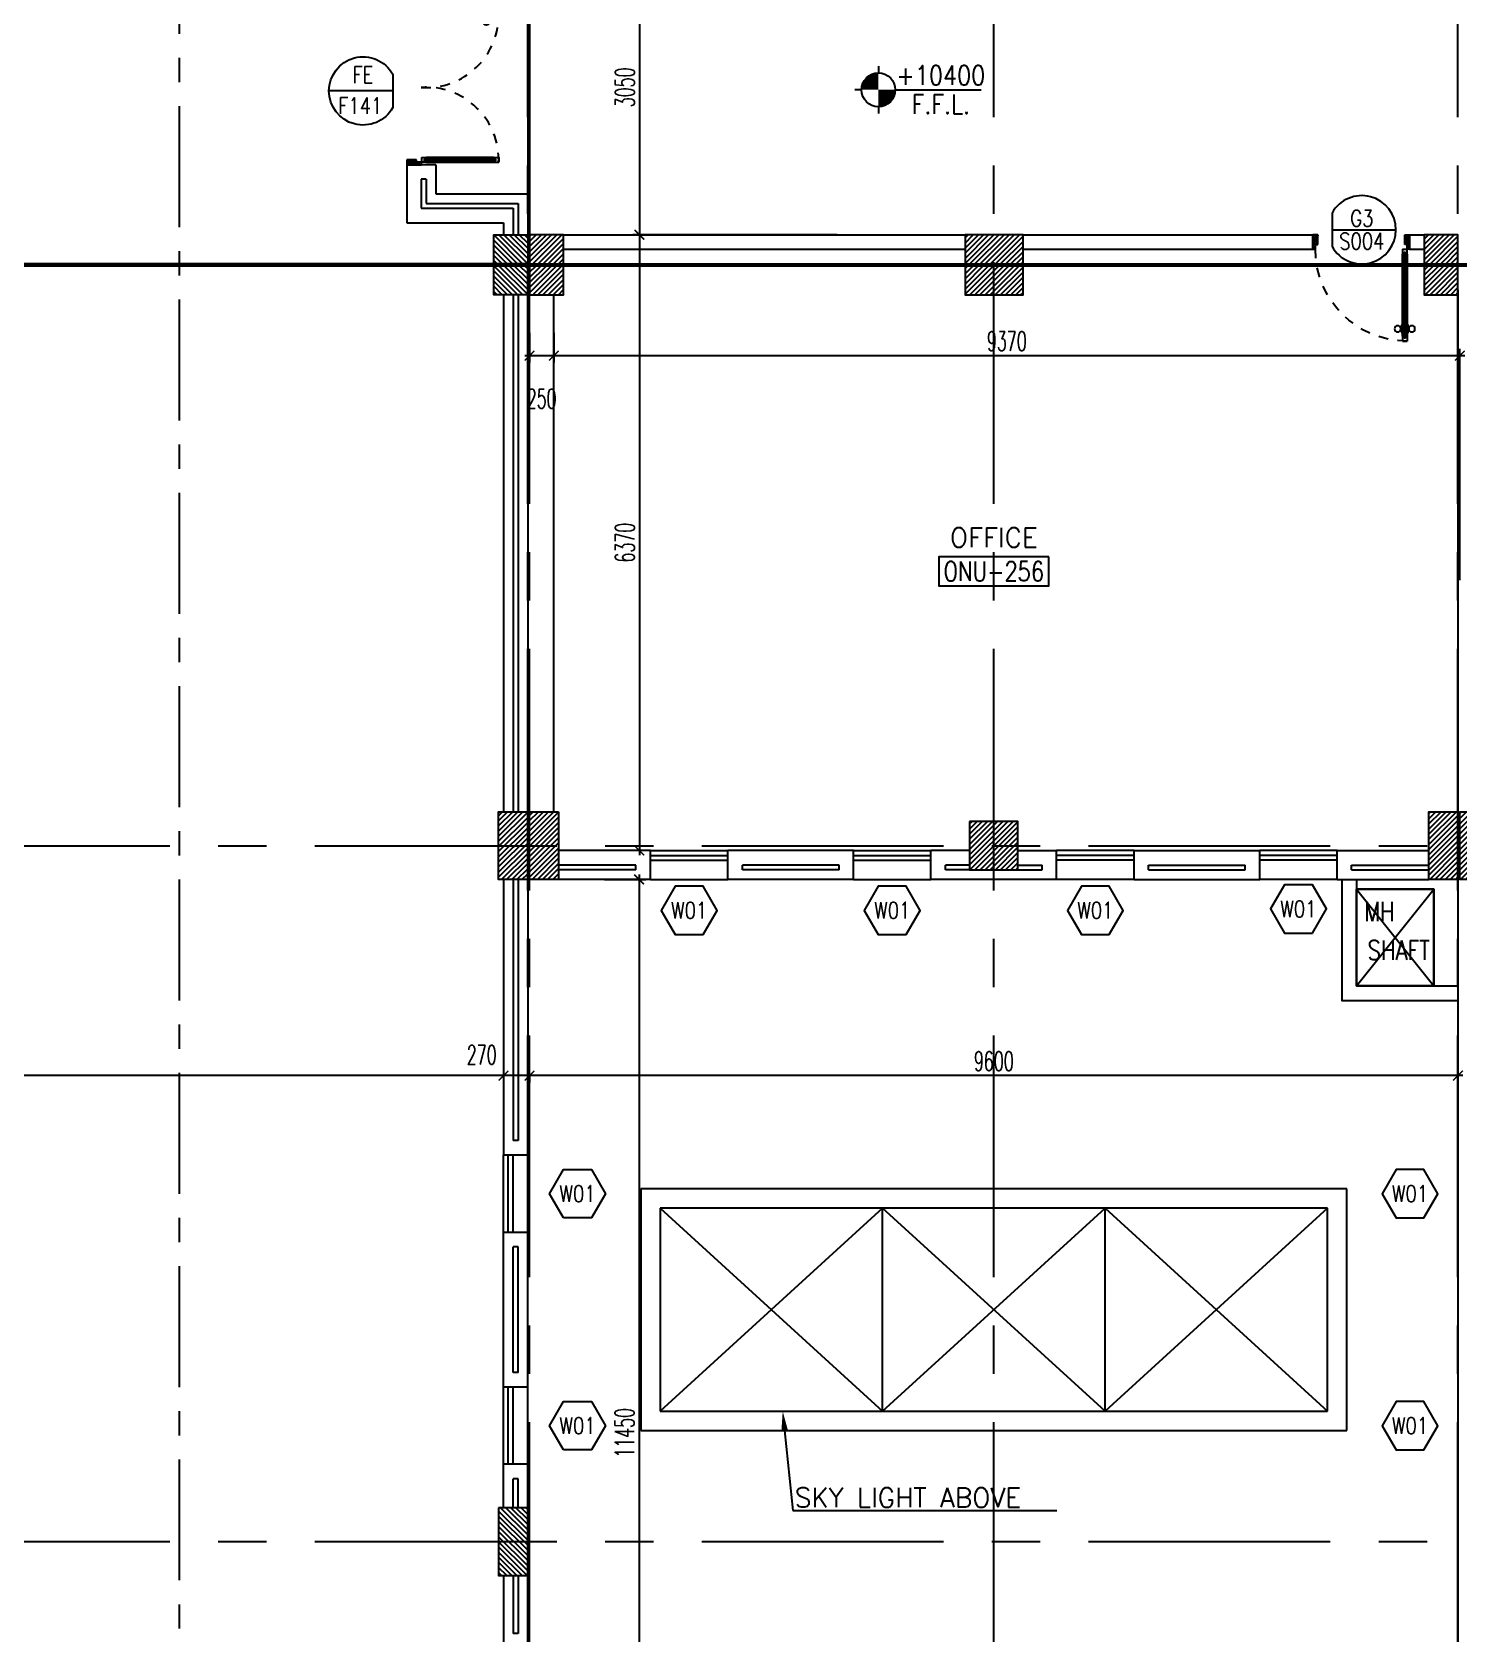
# Model space of a CAD drawing. Extents: x 88808.2 to 88899.2, y 39921.6 to 40001.1.
# Drawn here: x 88846.01 to 88860.76, y 39941.92 to 39958.5 of the extents above; entities that cross this region are included whole.
import ezdxf
from ezdxf.enums import TextEntityAlignment as Align

# ---------------------------------------------------------------- set-up
doc = ezdxf.new("R2010")
doc.units = 0
doc.header["$MEASUREMENT"] = 0
doc.header["$PDMODE"] = 34
for name, pattern in [('CENTER', [2, 1.25, -0.25, 0.25, -0.25]), ('CENTERX2', [4, 2.5, -0.5, 0.5, -0.5]), ('HIDDEN', [0.375, 0.25, -0.125])]:
    doc.linetypes.add(name, pattern=pattern)
doc.layers.get('0').update_dxf_attribs({"linetype": 'CONTINUOUS'})
doc.layers.get('DEFPOINTS').update_dxf_attribs({"linetype": 'CONTINUOUS'})
for name, color, linetype in [('AXES', 11, 'CENTERX2'), ('AXES1', 11, 'CENTER'), ('COL', 2, 'CONTINUOUS'), ('DIM', 4, 'CONTINUOUS'), ('DOOR', 7, 'CONTINUOUS'), ('DOOR-CR', 4, 'CONTINUOUS'), ('DOOR-NO', 3, 'CONTINUOUS'), ('EJ', 9, 'CONTINUOUS'), ('ele', 7, 'CONTINUOUS'), ('HAT', 8, 'CONTINUOUS'), ('INSUL', 4, 'CONTINUOUS'), ('LEV-PL', 7, 'CONTINUOUS'), ('RM-BOX', 4, 'CONTINUOUS'), ('RM-IND', 7, 'CONTINUOUS'), ('RM-NAME', 2, 'CONTINUOUS'), ('RM-NO', 2, 'CONTINUOUS'), ('ROOF', 7, 'CONTINUOUS'), ('SHAFT', 4, 'CONTINUOUS'), ('SkyLight', 7, 'CONTINUOUS'), ('WALL', 2, 'CONTINUOUS'), ('WIN', 3, 'CONTINUOUS'), ('WIN-BOX', 3, 'CONTINUOUS'), ('WIN-NO', 5, 'CONTINUOUS')]:
    doc.layers.add(name, color=color, linetype=linetype)
doc.styles.add('ROMANS', font='ROMANS.shx', dxfattribs={"width": 0.6})
doc.styles.add('S', font='ROMANS.SHX')
doc.dimstyles.new('STANDARD in', dxfattribs={"dimtxt": 0.2, "dimasz": 0.1, "dimexe": 0.07, "dimexo": 0.07, "dimgap": 0.05, "dimtad": 1, "dimdec": 0, "dimlfac": 1000, "dimzin": 0, "dimdsep": 46, "dimtxsty": 'ROMANS', "dimblk": 'ARCHTICK', "dimcen": 0.05, "dimdle": 0.05, "dimclrd": 4, "dimclre": 4, "dimclrt": 2, "dimadec": 0, "dimazin": 0, "dimtfac": 1, "dimtdec": 0, "dimtmove": 2, "dimatfit": 3, "dimfxl": 0, "dimtolj": 1, "dimtzin": 0, "dimarcsym": 0})

# ---------------------------------------------------------------- blocks, each defined once
blk = doc.blocks.new('_ARCHTICK')
at = {"color": 0, "linetype": 'ByBlock', "const_width": 0.15}
blk.add_lwpolyline([(-0.5, -0.5), (0.5, 0.5)], dxfattribs=at)
blk = doc.blocks.new('*D269')
at = {"layer": 'DEFPOINTS', "color": 0, "linetype": 'Continuous'}
for p in [(88818.98, 39947.847), (88850.88, 39947.847), (88818.98, 39947.701)]:
    blk.add_point(p, dxfattribs=at)
at = {"layer": 'ele', "color": 4, "linetype": 'Continuous', "lineweight": -2}
for p, q in [((88818.98, 39947.777), (88818.98, 39947.631)), ((88850.88, 39947.777), (88850.88, 39947.631)), ((88850.93, 39947.701), (88818.93, 39947.701))]:
    blk.add_line(p, q, dxfattribs=at)
at = {"layer": 'ele', "color": 4, "linetype": 'Continuous', "lineweight": -2, "xscale": 0.1, "yscale": 0.1, "zscale": 0.1, "rotation": 180}
blk.add_blockref('_ARCHTICK', (88818.98, 39947.701), dxfattribs=at)
at = {"layer": 'ele', "color": 4, "linetype": 'Continuous', "lineweight": -2, "xscale": 0.1, "yscale": 0.1, "zscale": 0.1}
blk.add_blockref('_ARCHTICK', (88850.88, 39947.701), dxfattribs=at)
at = {"layer": 'ele', "color": 2, "linetype": 'Continuous', "insert": (88834.93, 39947.851), "char_height": 0.2, "attachment_point": 5, "style": 'ROMANS'}
blk.add_mtext('\\A1;31900', dxfattribs=at)
blk = doc.blocks.new('*D537')
at = {"layer": 'DEFPOINTS', "color": 0, "linetype": 'Continuous'}
for p in [(88850.88, 39947.761), (88851.15, 39947.761), (88850.88, 39947.701)]:
    blk.add_point(p, dxfattribs=at)
at = {"layer": 'ele', "color": 4, "linetype": 'Continuous', "lineweight": -2}
for p, q in [((88851.2, 39947.701), (88850.83, 39947.701)), ((88850.88, 39947.691), (88850.88, 39947.631)), ((88851.15, 39947.691), (88851.15, 39947.631))]:
    blk.add_line(p, q, dxfattribs=at)
at = {"layer": 'ele', "color": 4, "linetype": 'Continuous', "lineweight": -2, "xscale": 0.1, "yscale": 0.1, "zscale": 0.1, "rotation": 180}
blk.add_blockref('_ARCHTICK', (88850.88, 39947.701), dxfattribs=at)
at = {"layer": 'ele', "color": 4, "linetype": 'Continuous', "lineweight": -2, "xscale": 0.1, "yscale": 0.1, "zscale": 0.1}
blk.add_blockref('_ARCHTICK', (88851.15, 39947.701), dxfattribs=at)
at = {"layer": 'ele', "color": 2, "linetype": 'Continuous', "insert": (88850.655, 39947.916), "char_height": 0.2, "attachment_point": 5, "style": 'ROMANS'}
blk.add_mtext('\\A1;270', dxfattribs=at)
blk = doc.blocks.new('*D268')
at = {"layer": 'DEFPOINTS', "color": 0, "linetype": 'Continuous'}
for p in [(88851.15, 39947.701), (88851.15, 39947.701), (88860.75, 39947.701)]:
    blk.add_point(p, dxfattribs=at)
at = {"layer": 'ele', "color": 4, "linetype": 'Continuous', "lineweight": -2}
blk.add_line((88860.8, 39947.701), (88851.1, 39947.701), dxfattribs=at)
at = {"layer": 'ele', "color": 4, "linetype": 'Continuous', "lineweight": -2, "xscale": 0.1, "yscale": 0.1, "zscale": 0.1, "rotation": 180}
blk.add_blockref('_ARCHTICK', (88851.15, 39947.701), dxfattribs=at)
at = {"layer": 'ele', "color": 4, "linetype": 'Continuous', "lineweight": -2, "xscale": 0.1, "yscale": 0.1, "zscale": 0.1}
blk.add_blockref('_ARCHTICK', (88860.75, 39947.701), dxfattribs=at)
at = {"layer": 'ele', "color": 2, "linetype": 'Continuous', "insert": (88855.95, 39947.851), "char_height": 0.2, "attachment_point": 5, "style": 'ROMANS'}
blk.add_mtext('\\A1;9600', dxfattribs=at)
blk = doc.blocks.new('*D257')
at = {"layer": 'DEFPOINTS', "color": 0, "linetype": 'Continuous'}
for p in [(88854.4, 39959.45), (88852.286, 39956.4), (88854.4, 39956.4)]:
    blk.add_point(p, dxfattribs=at)
at = {"layer": 'ele', "color": 4, "linetype": 'Continuous', "lineweight": -2}
for p, q in [((88852.286, 39959.5), (88852.286, 39956.35)), ((88854.33, 39959.45), (88852.216, 39959.45)), ((88854.33, 39956.4), (88852.216, 39956.4))]:
    blk.add_line(p, q, dxfattribs=at)
at = {"layer": 'ele', "color": 4, "linetype": 'Continuous', "lineweight": -2, "xscale": 0.1, "yscale": 0.1, "zscale": 0.1}
for p, rotation in [((88852.286, 39959.45), 90), ((88852.286, 39956.4), 270)]:
    blk.add_blockref('_ARCHTICK', p, dxfattribs=dict(at, rotation=rotation))
at = {"layer": 'ele', "color": 2, "linetype": 'Continuous', "insert": (88852.136, 39957.925), "char_height": 0.2, "attachment_point": 5, "rotation": 90, "style": 'ROMANS'}
blk.add_mtext('\\A1;3050', dxfattribs=at)
blk = doc.blocks.new('*D536')
at = {"layer": 'DEFPOINTS', "color": 0, "linetype": 'Continuous'}
for p in [(88851.854, 39949.73), (88852.279, 39938.28), (88852.283, 39938.28)]:
    blk.add_point(p, dxfattribs=at)
at = {"layer": 'DIM', "color": 4, "linetype": 'Continuous', "lineweight": -2}
for p, q in [((88851.924, 39949.73), (88852.353, 39949.73)), ((88852.283, 39949.78), (88852.283, 39938.23)), ((88852.349, 39938.28), (88852.353, 39938.28))]:
    blk.add_line(p, q, dxfattribs=at)
at = {"layer": 'DIM', "color": 4, "linetype": 'Continuous', "lineweight": -2, "xscale": 0.1, "yscale": 0.1, "zscale": 0.1}
for p, rotation in [((88852.283, 39949.73), 90), ((88852.283, 39938.28), 270)]:
    blk.add_blockref('_ARCHTICK', p, dxfattribs=dict(at, rotation=rotation))
at = {"layer": 'DIM', "color": 2, "linetype": 'Continuous', "insert": (88852.133, 39944.005), "char_height": 0.2, "attachment_point": 5, "rotation": 90, "style": 'ROMANS'}
blk.add_mtext('\\A1;11450', dxfattribs=at)
blk = doc.blocks.new('*D535')
at = {"layer": 'DEFPOINTS', "color": 0, "linetype": 'Continuous'}
for p in [(88852.316, 39956.4), (88852.286, 39950.03), (88852.316, 39950.03)]:
    blk.add_point(p, dxfattribs=at)
at = {"layer": 'DIM', "color": 4, "linetype": 'Continuous', "lineweight": -2}
for p, q in [((88852.246, 39956.4), (88852.216, 39956.4)), ((88852.286, 39956.45), (88852.286, 39949.98)), ((88852.246, 39950.03), (88852.216, 39950.03))]:
    blk.add_line(p, q, dxfattribs=at)
at = {"layer": 'DIM', "color": 4, "linetype": 'Continuous', "lineweight": -2, "xscale": 0.1, "yscale": 0.1, "zscale": 0.1}
for p, rotation in [((88852.286, 39956.4), 90), ((88852.286, 39950.03), 270)]:
    blk.add_blockref('_ARCHTICK', p, dxfattribs=dict(at, rotation=rotation))
at = {"layer": 'DIM', "color": 2, "linetype": 'Continuous', "insert": (88852.136, 39953.215), "char_height": 0.2, "attachment_point": 5, "rotation": 90, "style": 'ROMANS'}
blk.add_mtext('\\A1;6370', dxfattribs=at)
blk = doc.blocks.new('*D255')
at = {"layer": 'DEFPOINTS', "color": 0, "linetype": 'Continuous'}
for p in [(88851.15, 39955.456), (88851.4, 39955.456), (88851.15, 39955.149)]:
    blk.add_point(p, dxfattribs=at)
at = {"layer": 'DIM', "color": 4, "linetype": 'Continuous', "lineweight": -2}
for p, q in [((88851.15, 39955.386), (88851.15, 39955.079)), ((88851.4, 39955.386), (88851.4, 39955.079)), ((88851.45, 39955.149), (88851.1, 39955.149))]:
    blk.add_line(p, q, dxfattribs=at)
at = {"layer": 'DIM', "color": 4, "linetype": 'Continuous', "lineweight": -2, "xscale": 0.1, "yscale": 0.1, "zscale": 0.1, "rotation": 180}
blk.add_blockref('_ARCHTICK', (88851.15, 39955.149), dxfattribs=at)
at = {"layer": 'DIM', "color": 4, "linetype": 'Continuous', "lineweight": -2, "xscale": 0.1, "yscale": 0.1, "zscale": 0.1}
blk.add_blockref('_ARCHTICK', (88851.4, 39955.149), dxfattribs=at)
at = {"layer": 'DIM', "color": 2, "linetype": 'Continuous', "insert": (88851.275, 39954.704), "char_height": 0.2, "attachment_point": 5, "style": 'ROMANS'}
blk.add_mtext('\\A1;250', dxfattribs=at)
blk = doc.blocks.new('*D254')
at = {"layer": 'DEFPOINTS', "color": 0, "linetype": 'Continuous'}
for p in [(88851.4, 39955.149), (88851.4, 39952.924), (88860.77, 39952.755)]:
    blk.add_point(p, dxfattribs=at)
at = {"layer": 'DIM', "color": 4, "linetype": 'Continuous', "lineweight": -2}
for p, q in [((88851.4, 39952.994), (88851.4, 39955.219)), ((88860.77, 39952.825), (88860.77, 39955.219)), ((88860.82, 39955.149), (88851.35, 39955.149))]:
    blk.add_line(p, q, dxfattribs=at)
at = {"layer": 'DIM', "color": 4, "linetype": 'Continuous', "lineweight": -2, "xscale": 0.1, "yscale": 0.1, "zscale": 0.1, "rotation": 180}
blk.add_blockref('_ARCHTICK', (88851.4, 39955.149), dxfattribs=at)
at = {"layer": 'DIM', "color": 4, "linetype": 'Continuous', "lineweight": -2, "xscale": 0.1, "yscale": 0.1, "zscale": 0.1}
blk.add_blockref('_ARCHTICK', (88860.77, 39955.149), dxfattribs=at)
at = {"layer": 'DIM', "color": 2, "linetype": 'Continuous', "insert": (88856.085, 39955.299), "char_height": 0.2, "attachment_point": 5, "style": 'ROMANS'}
blk.add_mtext('\\A1;9370', dxfattribs=at)
blk = doc.blocks.new('A$C1DFA4FE8')
at = {"layer": 'DOOR', "color": 0, "linetype": 'ByBlock'}
for p, q in [((0, 1631), (0, 1581)), ((0, 1581), (0, 1631)), ((50, 1631), (0, 1631)), ((50, 1581), (0, 1581)), ((30, 1614), (30, 1598)), ((50, 1614), (30, 1614)), ((50, 1598), (30, 1598)), ((50, 1631), (50, 1614)), ((50, 1598), (50, 1581)), ((750, 1614), (750, 1631)), ((750, 1631), (800, 1631)), ((770, 1614), (750, 1614)), ((750, 1581), (750, 1598)), ((750, 1598), (770, 1598)), ((800, 1581), (750, 1581)), ((770, 1598), (770, 1614)), ((950, 1656), (800, 1656)), ((800, 1656), (800, 1631)), ((800, 1581), (800, 1631)), ((800, 1631), (850, 1631)), ((850, 1631), (850, 1606)), ((850, 1606), (950, 1606)), ((950, 1606), (950, 1656)), ((0, 81), (0, 131)), ((0, 131), (0, 81)), ((50, 131), (0, 131)), ((50, 81), (0, 81)), ((30, 98), (30, 114)), ((50, 114), (30, 114)), ((50, 98), (30, 98)), ((50, 114), (50, 131)), ((50, 81), (50, 98)), ((83, 131), (83, 138)), ((173, 138), (83, 138)), ((83, 81), (83, 74)), ((173, 74), (83, 74)), ((95, 138), (95, 147)), ((95, 147), (160, 147)), ((95, 138), (160, 138)), ((95, 74), (95, 65)), ((95, 74), (160, 74)), ((95, 65), (160, 65)), ((160, 138), (160, 147)), ((160, 74), (160, 65)), ((173, 131), (173, 138)), ((173, 81), (173, 74)), ((750, 131), (750, 114)), ((800, 131), (750, 131)), ((750, 114), (770, 114)), ((750, 98), (750, 81)), ((770, 98), (750, 98)), ((750, 81), (800, 81)), ((770, 114), (770, 98)), ((800, 131), (800, 81)), ((800, 56), (800, 81)), ((800, 81), (850, 81)), ((950, 56), (800, 56)), ((850, 106), (950, 106)), ((850, 81), (850, 106)), ((950, 106), (950, 56))]:
    blk.add_line(p, q, dxfattribs=at)
at = {"layer": 'DOOR', "linetype": 'ByBlock'}
for p, q in [((750, 1631), (50, 1631)), ((750, 1614), (50, 1614)), ((750, 1598), (50, 1598)), ((50, 1581), (750, 1581)), ((50, 131), (750, 131)), ((750, 114), (50, 114)), ((750, 98), (50, 98)), ((750, 81), (50, 81))]:
    blk.add_line(p, q, dxfattribs=at)
at = {"layer": 'DOOR', "color": 9, "linetype": 'ByBlock'}
for p, q in [((950, 1606), (837, 1656)), ((950, 1606), (850, 1619)), ((950, 1606), (910, 1656)), ((950, 106), (837, 56)), ((950, 106), (850, 93)), ((950, 106), (910, 56))]:
    blk.add_line(p, q, dxfattribs=at)
at = {"layer": 'DOOR', "color": 0, "linetype": 'ByBlock'}
for centre in [(128, 179), (128, 32)]:
    blk.add_circle(centre, 32.4, dxfattribs=at)
at = {"layer": 'DOOR', "linetype": 'HIDDEN', "ltscale": 0.5}
for centre, start, end in [((752, 1606), 178.0938, 273.7249), ((752, 106), 86.2751, 181.9062)]:
    blk.add_arc(centre, 752, start, end, dxfattribs=at)
at = {"layer": 'DOOR', "color": 9, "linetype": 'ByBlock'}
for centre, radius, start, end in [((950, 1606), 154, 161.1053, 166.2858), ((950, 1606), 134, 158.1598, 169.28), ((950, 1606), 114, 154.0838, 167.3774), ((950, 1606), 94.4, 148.0182, 180), ((950, 1606), 74.4, 137.7764, 180), ((950, 1606), 54.4, 113.2074, 180), ((950, 1606), 34.4, 90, 180), ((950, 1606), 14.4, 90, 180), ((950, 106), 154, 193.7142, 198.8947), ((950, 106), 134, 190.72, 201.8402), ((950, 106), 114, 192.6226, 205.9162), ((950, 106), 94.4, 180, 211.9818), ((950, 106), 74.4, 180, 222.2236), ((950, 106), 54.4, 180, 246.7926), ((950, 106), 34.4, 180, 270), ((950, 106), 14.4, 180, 270)]:
    blk.add_arc(centre, radius, start, end, dxfattribs=at)
blk = doc.blocks.new('DD1')
at = {"layer": 'DOOR-CR'}
blk.add_line((-308, 0), (353, 0), dxfattribs=at)
blk.add_lwpolyline([(-308, -173, 3.820224), (-308, 173)], format="xyb", close=True, dxfattribs=at)
at = {"layer": 'DOOR-NO', "style": 'ROMANS', "width": 0.8}
for tag, p in [('G', (0, 142)), ('000', (0, -141))]:
    blk.add_attdef(tag, text='', height=204, dxfattribs=at).set_placement(p, align=Align.MIDDLE)
blk = doc.blocks.new('WW1')
at = {"layer": 'WIN-BOX'}
blk.add_lwpolyline([(144, -250), (289, 0), (144, 250), (-144, 250), (-289, 0), (-144, -250)], close=True, dxfattribs=at)
at = {"layer": 'WIN-NO', "style": 'ROMANS', "width": 0.8}
blk.add_attdef('W00', text='', height=170, dxfattribs=at).set_placement((0, 0), align=Align.MIDDLE)
blk = doc.blocks.new('C11')
at = {"layer": 'HAT'}
h = blk.add_hatch(dxfattribs=at)
h.set_pattern_fill('ANSI31', color=256, scale=300, style=0)
h.set_pattern_definition([(45, (-248556.182, -75061.005), (-26.5165043, 26.5165043), [])])
h.paths.add_polyline_path([(300, 700), (0, 700), (0, 350), (300, 350)])
h.paths.add_polyline_path([(300, 350), (0, 350), (0, 0), (300, 0)])
at = {"layer": 'COL'}
blk.add_lwpolyline([(300, 700), (300, 0), (0, 0), (0, 700)], close=True, dxfattribs=at)
blk = doc.blocks.new('C7')
at = {"layer": 'HAT'}
h = blk.add_hatch(dxfattribs=at)
h.set_pattern_fill('ANSI31', color=256, scale=300, style=0)
h.set_pattern_definition([(45, (-248876.182, -51411.005), (-26.5165043, 26.5165043), [])])
h.paths.add_polyline_path([(350, 300), (250, 300), (0, 300), (0, 0), (350, 0)])
at = {"layer": 'COL'}
blk.add_lwpolyline([(0, 300), (0, 0), (350, 0), (350, 300)], close=True, dxfattribs=at)
blk = doc.blocks.new('D1000')
at = {"layer": 'DOOR', "color": 7, "linetype": 'ByBlock'}
for p, q in [((0, 0), (-150, 0)), ((-150, 0), (-150, -25)), ((-150, 0), (0, 0)), ((0, -50), (-114, 0)), ((0, -50), (-40, 0)), ((0, -50), (0, 0)), ((-1050, -25), (-1100, -25)), ((-1100, -75), (-1100, -25)), ((-1100, -25), (-1100, -75)), ((-1050, -75), (-1100, -75)), ((-1050, -42), (-1070, -42)), ((-1070, -42), (-1070, -58)), ((-1050, -58), (-1070, -58)), ((-1050, -25), (-1050, -42)), ((-1050, -58), (-1050, -75)), ((-928, -18), (-1018, -18)), ((-1018, -25), (-1018, -18)), ((-1018, -75), (-1018, -82)), ((-928, -82), (-1018, -82)), ((-1005, -9), (-940, -9)), ((-1005, -18), (-1005, -9)), ((-1005, -18), (-940, -18)), ((-1005, -82), (-940, -82)), ((-1005, -82), (-1005, -91)), ((-1005, -91), (-940, -91)), ((-940, -18), (-940, -9)), ((-940, -82), (-940, -91)), ((-928, -25), (-928, -18)), ((-928, -75), (-928, -82)), ((-200, -42), (-200, -25)), ((-200, -25), (-150, -25)), ((-180, -42), (-200, -42)), ((-200, -75), (-200, -58)), ((-200, -58), (-180, -58)), ((-150, -75), (-200, -75)), ((-180, -58), (-180, -42)), ((-150, -75), (-150, -25)), ((-150, -25), (-100, -25)), ((-100, -25), (-100, -50)), ((0, -50), (-100, -37)), ((-100, -50), (0, -50)), ((-150, -975), (-100, -975)), ((-150, -1000), (-150, -975)), ((0, -950), (-114, -1000)), ((-100, -975), (-100, -950)), ((0, -950), (-100, -963)), ((-100, -950), (0, -950)), ((0, -950), (-40, -1000)), ((0, -950), (0, -1000)), ((-150, -1000), (0, -1000)), ((0, -1000), (-150, -1000))]:
    blk.add_line(p, q, dxfattribs=at)
at = {"layer": 'DOOR', "linetype": 'ByBlock'}
for p, q in [((-200, -25), (-1050, -25)), ((-200, -42), (-1050, -42)), ((-200, -58), (-1050, -58)), ((-1050, -75), (-200, -75))]:
    blk.add_line(p, q, dxfattribs=at)
at = {"layer": 'DOOR', "color": 7, "linetype": 'ByBlock'}
for centre in [(-973, 23), (-973, -124)]:
    blk.add_circle(centre, 32.4, dxfattribs=at)
for centre, radius, start, end in [((0, -50), 134, 158.1598, 169.28), ((0, -50), 74.4, 137.7764, 180), ((0, -50), 54.4, 113.2074, 180), ((0, -50), 154, 161.1053, 166.2858), ((0, -50), 114, 154.0838, 167.3774), ((0, -50), 94.4, 148.0182, 180), ((0, -50), 34.4, 90, 180), ((0, -50), 14.4, 90, 180), ((0, -950), 154, 193.7142, 198.8947), ((0, -950), 134, 190.72, 201.8402), ((0, -950), 94.4, 180, 211.9818), ((0, -950), 74.4, 180, 222.2236), ((0, -950), 54.4, 180, 246.7926), ((0, -950), 34.4, 180, 270), ((0, -950), 14.4, 180, 270)]:
    blk.add_arc(centre, radius, start, end, dxfattribs=at)
at = {"layer": 'DOOR', "linetype": 'HIDDEN', "ltscale": 0.5}
blk.add_arc((-149, -24), 951, 180.0434, 269.9667, dxfattribs=at)
blk = doc.blocks.new('C11D')
at = {"layer": 'COL', "linetype": 'ByBlock'}
for p in [(-320, 0), (0, 0)]:
    blk.add_blockref('C11', p, dxfattribs=at)
blk = doc.blocks.new('C5')
at = {"layer": 'HAT', "linetype": 'ByBlock'}
h = blk.add_hatch(dxfattribs=at)
h.set_pattern_fill('ANSI31', color=256, scale=300, style=0)
h.set_pattern_definition([(45, (-223356.182, -51411.005), (-26.516504, 26.516504), [])])
h.paths.add_polyline_path([(300, 300), (0, 300), (0, 0), (300, 0)])
h.paths.add_polyline_path([(600, 300), (300, 300), (300, 0), (600, 0)])
at = {"layer": 'COL'}
blk.add_lwpolyline([(600, 300), (0, 300), (0, 0), (600, 0)], close=True, dxfattribs=at)
blk = doc.blocks.new('LEV1')
at = {"layer": 'LEV-PL'}
for p, q in [((0, 245), (0, 175)), ((-175, 0), (-245, 0)), ((175, 0), (1061, 0)), ((0, -175), (0, -245))]:
    blk.add_line(p, q, dxfattribs=at)
at = {"layer": 'LEV-PL', "const_width": 175}
for points in [[(-88, 0, -0.414214), (0, 88, -1)], [(88, 0, -0.414214), (0, -88, -1)]]:
    blk.add_lwpolyline(points, format="xyb", dxfattribs=at)
at = {"layer": 'LEV-PL'}
blk.add_circle((0, 0), 175, dxfattribs=at)
at = {"layer": 'LEV-PL', "color": 4, "style": 'S', "width": 0.85}
for tag, p in [('+0000', (646, 50)), ('F.F.L.', (646, -250))]:
    blk.add_attdef(tag, text='', height=200, dxfattribs=at).set_placement(p, align=Align.CENTER)
blk = doc.blocks.new('COL50')
at = {"layer": 'COL'}
blk.add_lwpolyline([(-250, 250), (-250, -250), (250, -250), (250, 250)], close=True, dxfattribs=at)
blk = doc.blocks.new('*X60')
at = {"color": 0}
for p, q in [((61359, 139901), (61808, 140350)), ((61359, 139954), (61755, 140350)), ((61359, 140007), (61702, 140350)), ((61359, 140060), (61649, 140350)), ((61359, 140113), (61596, 140350)), ((61359, 140166), (61543, 140350)), ((61359, 140219), (61490, 140350)), ((61359, 140272), (61437, 140350)), ((61359, 140325), (61384, 140350)), ((61361, 139850), (61859, 140348)), ((61414, 139850), (61859, 140295)), ((61467, 139850), (61859, 140242)), ((61520, 139850), (61859, 140189)), ((61573, 139850), (61859, 140136)), ((61626, 139850), (61859, 140083)), ((61679, 139850), (61859, 140030)), ((61732, 139850), (61859, 139977)), ((61785, 139850), (61859, 139924)), ((61838, 139850), (61859, 139871))]:
    blk.add_line(p, q, dxfattribs=at)
blk = doc.blocks.new('RM1')
at = {"layer": 'RM-BOX'}
blk.add_lwpolyline([(570, -200), (-570, -200), (-570, -500), (570, -500)], close=True, dxfattribs=at)
at = {"layer": 'RM-NAME', "style": 'ROMANS'}
for tag, p in [('ROOMNAME1', (0, 324)), ('ROOMNAME2', (0, 0))]:
    blk.add_attdef(tag, text='', height=200, dxfattribs=at).set_placement(p, align=Align.MIDDLE)
at = {"layer": 'RM-NO', "style": 'ROMANS', "width": 0.8}
blk.add_attdef('ROOMNO', text='', height=200, dxfattribs=at).set_placement((0, -350), align=Align.MIDDLE)

msp = doc.modelspace()

# ---------------------------------------------------------------- linework, layer by layer
at = {"layer": 'AXES'}
for p, q in [((88855.9503, 39921.6153), (88855.9503, 40000.4279)), ((88851.1303, 39921.6153), (88851.1303, 40000.0779)), ((88851.1503, 39921.6153), (88851.1503, 40000.0779)), ((88860.7503, 39921.6153), (88860.7503, 40000.0779)), ((88809.2803, 39956.0996), (88876.9703, 39956.0996)), ((88809.2803, 39956.0796), (88876.9703, 39956.0796)), ((88808.9303, 39950.0796), (88876.9703, 39950.0796)), ((88808.9303, 39942.8796), (88876.9703, 39942.8796))]:
    msp.add_line(p, q, dxfattribs=at)
at = {"layer": 'AXES1'}
msp.add_line((88847.5303, 39928.4796), (88847.5303, 39987.2996), dxfattribs=at)
at = {"layer": 'EJ', "color": 8}
for p, q in [((88818.4803, 39956.0996), (88893.7957, 39956.0996)), ((88818.4803, 39956.0796), (88893.7957, 39956.0796))]:
    msp.add_line(p, q, dxfattribs=at)
at = {"layer": 'EJ'}
msp.add_line((88860.7503, 39955.8296), (88860.7503, 39950.4296), dxfattribs=at)
at = {"layer": 'INSUL'}
for p, q in [((88850.08, 39956.9746), (88850.03, 39956.9746)), ((88850.03, 39956.9746), (88850.03, 39956.6746)), ((88850.08, 39956.9746), (88850.08, 39956.7246)), ((88850.03, 39956.6746), (88850.9803, 39956.6746)), ((88850.08, 39956.7246), (88851.0303, 39956.7246)), ((88850.9803, 39956.6746), (88850.9803, 39956.3996)), ((88851.0303, 39956.7246), (88851.0303, 39956.3996)), ((88850.9803, 39955.7796), (88850.9803, 39950.4296)), ((88851.0303, 39955.7796), (88851.0303, 39950.4296)), ((88852.2503, 39949.8796), (88851.4503, 39949.8796)), ((88852.2503, 39949.8296), (88852.2503, 39949.8796)), ((88854.3503, 39949.8796), (88853.3503, 39949.8796)), ((88853.3503, 39949.8296), (88853.3503, 39949.8796)), ((88854.3503, 39949.8296), (88854.3503, 39949.8796)), ((88855.7003, 39949.8796), (88855.4503, 39949.8796)), ((88855.4503, 39949.8296), (88855.4503, 39949.8796)), ((88856.2003, 39949.8796), (88856.4503, 39949.8796)), ((88856.4503, 39949.8296), (88856.4503, 39949.8796)), ((88857.5503, 39949.8296), (88857.5503, 39949.8796)), ((88857.5503, 39949.8796), (88858.5503, 39949.8796)), ((88858.5503, 39949.8296), (88858.5503, 39949.8796)), ((88859.6503, 39949.8296), (88859.6503, 39949.8796)), ((88859.6503, 39949.8796), (88860.4503, 39949.8796)), ((88850.9803, 39949.7296), (88850.9803, 39947.0296)), ((88851.0303, 39949.7296), (88851.0303, 39947.0296)), ((88852.2503, 39949.8296), (88851.4503, 39949.8296)), ((88854.3503, 39949.8296), (88853.3503, 39949.8296)), ((88855.7003, 39949.8296), (88855.4503, 39949.8296)), ((88856.2003, 39949.8296), (88856.4503, 39949.8296)), ((88857.5503, 39949.8296), (88858.5503, 39949.8296)), ((88859.6503, 39949.8296), (88860.4503, 39949.8296)), ((88851.0303, 39947.0296), (88850.9803, 39947.0296)), ((88850.9803, 39944.6296), (88850.9803, 39945.9296)), ((88851.0303, 39945.9296), (88850.9803, 39945.9296)), ((88851.0303, 39944.6296), (88851.0303, 39945.9296)), ((88851.0303, 39944.6296), (88850.9803, 39944.6296)), ((88850.9803, 39943.2296), (88850.9803, 39943.5296)), ((88851.0303, 39943.5296), (88850.9803, 39943.5296)), ((88851.0303, 39943.2296), (88851.0303, 39943.5296)), ((88850.9803, 39942.5296), (88850.9803, 39941.9296)), ((88851.0303, 39942.5296), (88851.0303, 39941.9296)), ((88851.0303, 39941.9296), (88850.9803, 39941.9296))]:
    msp.add_line(p, q, dxfattribs=at)
at = {"layer": 'RM-IND'}
for p, q in [((88853.7876, 39944.0306), (88853.8713, 39943.2007)), ((88853.8713, 39943.2007), (88856.6008, 39943.2007))]:
    msp.add_line(p, q, dxfattribs=at)
msp.add_solid([(88853.8208, 39944.0339), (88853.7545, 39944.0272), (88853.7676, 39944.2296)], dxfattribs=at)
at = {"layer": 'ROOF', "color": 8}
for p, q in [((88851.1303, 39959.3996), (88851.1303, 39956.3996)), ((88851.1503, 39959.3996), (88851.1503, 39956.3996))]:
    msp.add_line(p, q, dxfattribs=at)
at = {"layer": 'ROOF'}
for p, q in [((88851.1303, 39956.9496), (88851.1303, 39956.0996)), ((88851.1303, 39956.0996), (88818.4803, 39956.0996)), ((88851.1303, 39956.0796), (88818.4803, 39956.0796)), ((88860.7503, 39949.7296), (88860.7503, 39936.0796))]:
    msp.add_line(p, q, dxfattribs=at)
at = {"layer": 'SHAFT', "linetype": 'ByBlock'}
for p, q in [((88859.7003, 39949.6296), (88860.5003, 39948.6296)), ((88859.7003, 39948.6296), (88860.5003, 39949.6296))]:
    msp.add_line(p, q, dxfattribs=at)
at = {"layer": 'SHAFT', "color": 7, "linetype": 'Continuous'}
for points in [[(88859.5503, 39949.7296), (88859.5503, 39948.4796), (88860.7503, 39948.4796)], [(88859.7003, 39949.7296), (88859.7003, 39948.6296), (88860.7503, 39948.6296)]]:
    msp.add_lwpolyline(points, dxfattribs=at)
at = {"layer": 'SHAFT', "color": 97, "linetype": 'ByBlock'}
msp.add_lwpolyline([(88859.7003, 39949.6296), (88860.5003, 39949.6296), (88860.5003, 39948.6296), (88859.7003, 39948.6296)], close=True, dxfattribs=at)
at = {"layer": 'SHAFT', "color": 97, "linetype": 'ByBlock', "ltscale": 0.3}
msp.add_lwpolyline([(88859.7003, 39948.6296), (88860.5003, 39948.6296), (88860.5003, 39949.6296), (88859.7003, 39949.6296)], close=True, dxfattribs=at)
at = {"layer": 'SHAFT', "linetype": 'ByBlock'}
msp.add_lwpolyline([(88859.7003, 39949.6296), (88860.5003, 39949.6296), (88860.5003, 39948.6296), (88859.7003, 39948.6296)], close=True, dxfattribs=at)
at = {"layer": 'SkyLight'}
for p, q in [((88852.3003, 39946.5296), (88852.3003, 39944.0296)), ((88859.6003, 39946.5296), (88852.3003, 39946.5296)), ((88859.6003, 39944.0296), (88859.6003, 39946.5296)), ((88852.5003, 39946.3296), (88854.8003, 39944.2296)), ((88854.8003, 39946.3296), (88852.5003, 39944.2296)), ((88852.5003, 39946.3296), (88852.5003, 39944.2296)), ((88859.4003, 39946.3296), (88852.5003, 39946.3296)), ((88854.8003, 39944.2296), (88854.8003, 39946.3296)), ((88854.8003, 39944.2296), (88854.8003, 39946.3296)), ((88854.8003, 39944.2296), (88857.1003, 39946.3296)), ((88857.1003, 39944.2296), (88854.8003, 39946.3296)), ((88857.1003, 39944.2296), (88857.1003, 39946.3296)), ((88857.1003, 39944.2296), (88857.1003, 39946.3296)), ((88857.1003, 39946.3296), (88859.4003, 39944.2296)), ((88859.4003, 39946.3296), (88857.1003, 39944.2296)), ((88859.4003, 39944.2296), (88859.4003, 39946.3296)), ((88852.5003, 39944.2296), (88859.4003, 39944.2296)), ((88852.3003, 39944.0296), (88859.6003, 39944.0296))]:
    msp.add_line(p, q, dxfattribs=at)
at = {"layer": 'WALL'}
for p, q in [((88850.18, 39957.1246), (88849.88, 39957.1246)), ((88849.88, 39957.1246), (88849.88, 39956.5246)), ((88850.18, 39957.1246), (88850.18, 39956.8246)), ((88850.18, 39956.8246), (88851.1303, 39956.8246)), ((88851.1303, 39956.8246), (88851.1303, 39956.3996)), ((88849.88, 39956.5246), (88850.8803, 39956.5246)), ((88850.8803, 39956.5246), (88850.8803, 39956.3996)), ((88851.5003, 39956.3996), (88855.6526, 39956.3996)), ((88856.2526, 39956.3996), (88859.2503, 39956.3996)), ((88859.2503, 39956.2496), (88859.2503, 39956.3996)), ((88860.2503, 39956.2496), (88860.2503, 39956.3996)), ((88860.2503, 39956.3996), (88860.4003, 39956.3996)), ((88851.5003, 39956.2496), (88855.6526, 39956.2496)), ((88856.2526, 39956.2496), (88859.2503, 39956.2496)), ((88860.2503, 39956.2496), (88860.4003, 39956.2496)), ((88850.8803, 39955.7796), (88850.8803, 39950.4296)), ((88851.1303, 39955.7796), (88851.1303, 39950.4296)), ((88851.4003, 39950.4296), (88851.4003, 39955.7796)), ((88852.4003, 39950.0296), (88851.4503, 39950.0296)), ((88852.4003, 39949.7296), (88852.4003, 39950.0296)), ((88854.5003, 39950.0296), (88853.2003, 39950.0296)), ((88853.2003, 39949.7296), (88853.2003, 39950.0296)), ((88854.5003, 39949.7296), (88854.5003, 39950.0296)), ((88855.7003, 39950.0296), (88855.3003, 39950.0296)), ((88855.3003, 39949.7296), (88855.3003, 39950.0296)), ((88856.2003, 39950.0296), (88856.6003, 39950.0296)), ((88856.6003, 39949.7296), (88856.6003, 39950.0296)), ((88857.4003, 39949.7296), (88857.4003, 39950.0296)), ((88857.4003, 39950.0296), (88858.7003, 39950.0296)), ((88858.7003, 39949.7296), (88858.7003, 39950.0296)), ((88859.5003, 39949.7296), (88859.5003, 39950.0296)), ((88859.5003, 39950.0296), (88860.4503, 39950.0296)), ((88850.8803, 39949.7296), (88850.8803, 39946.8796)), ((88851.1303, 39949.7296), (88851.1303, 39946.8796)), ((88852.4003, 39949.7296), (88851.4503, 39949.7296)), ((88854.5003, 39949.7296), (88853.2003, 39949.7296)), ((88856.6003, 39949.7296), (88855.3003, 39949.7296)), ((88857.4003, 39949.7296), (88858.7003, 39949.7296)), ((88859.5003, 39949.7296), (88860.4503, 39949.7296)), ((88851.1303, 39946.8796), (88850.8803, 39946.8796)), ((88851.1303, 39946.0796), (88850.8803, 39946.0796)), ((88850.8803, 39944.4796), (88850.8803, 39946.0796)), ((88851.1303, 39944.4796), (88851.1303, 39946.0796)), ((88851.1303, 39944.4796), (88850.8803, 39944.4796)), ((88850.8803, 39943.2296), (88850.8803, 39943.6796)), ((88851.1303, 39943.6796), (88850.8803, 39943.6796)), ((88851.1303, 39943.2296), (88851.1303, 39943.6796)), ((88850.8803, 39942.5238), (88850.8803, 39941.7421)), ((88851.1303, 39942.5296), (88851.1303, 39941.7421))]:
    msp.add_line(p, q, dxfattribs=at)
at = {"layer": 'WIN'}
for p, q in [((88852.4003, 39950.0296), (88853.2003, 39950.0296)), ((88852.4003, 39949.9796), (88853.2003, 39949.9796)), ((88852.4003, 39949.9296), (88853.2003, 39949.9296)), ((88854.5003, 39950.0296), (88855.3003, 39950.0296)), ((88854.5003, 39949.9796), (88855.3003, 39949.9796)), ((88854.5003, 39949.9296), (88855.3003, 39949.9296)), ((88857.4003, 39950.0296), (88856.6003, 39950.0296)), ((88857.4003, 39949.9796), (88856.6003, 39949.9796)), ((88857.4003, 39949.9296), (88856.6003, 39949.9296)), ((88859.5003, 39950.0296), (88858.7003, 39950.0296)), ((88859.5003, 39949.9796), (88858.7003, 39949.9796)), ((88859.5003, 39949.9296), (88858.7003, 39949.9296)), ((88852.4003, 39949.7296), (88853.2003, 39949.7296)), ((88854.5003, 39949.7296), (88855.3003, 39949.7296)), ((88857.4003, 39949.7296), (88856.6003, 39949.7296)), ((88859.5003, 39949.7296), (88858.7003, 39949.7296)), ((88850.8803, 39946.0796), (88850.8803, 39946.8796)), ((88850.9303, 39946.0796), (88850.9303, 39946.8796)), ((88850.9803, 39946.0796), (88850.9803, 39946.8796)), ((88851.1303, 39946.0796), (88851.1303, 39946.8796)), ((88850.8803, 39943.6796), (88850.8803, 39944.4796)), ((88850.9303, 39943.6796), (88850.9303, 39944.4796)), ((88850.9803, 39943.6796), (88850.9803, 39944.4796)), ((88851.1303, 39943.6796), (88851.1303, 39944.4796))]:
    msp.add_line(p, q, dxfattribs=at)

# ---------------------------------------------------------------- block references
at = {"layer": 'COL', "linetype": 'ByBlock', "xscale": -0.001, "yscale": 0.001, "zscale": 0.001}
for name, p in [('C7', (88851.1303, 39956.0996)), ('C7', (88851.1303, 39955.7796)), ('C11', (88851.1303, 39942.5296))]:
    msp.add_blockref(name, p, dxfattribs=at)
at = {"layer": 'COL', "xscale": 0.001, "yscale": 0.001, "zscale": 0.001}
for name, p in [('C7', (88851.1503, 39956.0996)), ('C5', (88855.6526, 39956.0996)), ('C7', (88860.4003, 39956.0996)), ('C7', (88851.1503, 39955.7796)), ('C5', (88855.6526, 39955.7796)), ('C7', (88860.4003, 39955.7796)), ('C11', (88850.8303, 39949.7296)), ('C11', (88851.1503, 39949.7296)), ('C11D', (88860.7703, 39949.7296)), ('COL50', (88855.9503, 39950.0796))]:
    msp.add_blockref(name, p, dxfattribs=at)
at = {"layer": 'DOOR', "color": 0, "linetype": 'ByBlock', "xscale": 0.001, "yscale": 0.001, "zscale": 0.001, "rotation": 180}
msp.add_blockref('A$C1DFA4FE8', (88850.8307, 39958.7805), dxfattribs=at)
at = {"layer": 'DOOR', "color": 0, "linetype": 'Continuous', "xscale": -0.001, "yscale": 0.001, "zscale": 0.001, "rotation": 270}
msp.add_blockref('D1000', (88860.2503, 39956.3996), dxfattribs=at)
at = {"layer": 'DOOR-NO'}
ref = msp.add_blockref('DD1', (88849.4277, 39957.8882), dxfattribs=dict(at, xscale=-0.001, yscale=0.001, zscale=0.001))
ref.add_attrib('G', 'FE', dxfattribs={"height": 0.17, "style": 'ROMANS', "width": 0.8}).set_placement((88849.4277, 39958.0548), align=Align.MIDDLE)
ref.add_attrib('000', 'F141', dxfattribs={"height": 0.17, "style": 'ROMANS', "width": 0.8}).set_placement((88849.3992, 39957.7345), align=Align.MIDDLE)
ref = msp.add_blockref('DD1', (88859.7562, 39956.4519), dxfattribs=dict(at, xscale=0.001, yscale=0.001, zscale=0.001))
ref.add_attrib('G', 'G3', dxfattribs={"height": 0.17, "style": 'ROMANS', "width": 0.8}).set_placement((88859.7562, 39956.5699), align=Align.MIDDLE)
ref.add_attrib('000', 'S004', dxfattribs={"height": 0.17, "style": 'ROMANS', "width": 0.8}).set_placement((88859.7562, 39956.3341), align=Align.MIDDLE)
at = {"layer": 'HAT', "xscale": 0.001, "yscale": 0.001, "zscale": 0.001}
msp.add_blockref('*X60', (88794.341, 39809.9798), dxfattribs=at)
at = {"layer": 'LEV-PL', "xscale": 0.001, "yscale": 0.001, "zscale": 0.001}
msp.add_blockref('LEV1', (88854.757, 39957.8996), dxfattribs=at).add_auto_attribs({'F.F.L.': 'F.F.L.', '+0000': '+10400'})
at = {"layer": 'RM-NO', "xscale": 0.001, "yscale": 0.001, "zscale": 0.001}
msp.add_blockref('RM1', (88855.9503, 39953.2682), dxfattribs=at).add_auto_attribs({'ROOMNO': 'ONU-256', 'ROOMNAME2': 'OFFICE'})
at = {"layer": 'WIN-NO', "xscale": 0.001, "yscale": 0.001, "zscale": 0.001}
for p in [(88852.8003, 39949.4106), (88854.9003, 39949.4106), (88857.0003, 39949.4106), (88859.1003, 39949.4251), (88860.2545, 39946.4796), (88860.2545, 39944.0796)]:
    msp.add_blockref('WW1', p, dxfattribs=at).add_auto_attribs({'W00': 'W01'})
at = {"layer": 'WIN-NO'}
ref = msp.add_blockref('WW1', (88851.6461, 39946.4796), dxfattribs=dict(at, xscale=-0.001, yscale=0.001, zscale=0.001))
ref.add_attrib('W00', 'W01', dxfattribs={"height": 0.17, "style": 'ROMANS', "width": 0.8}).set_placement((88851.6461, 39946.4796), align=Align.MIDDLE)
ref = msp.add_blockref('WW1', (88851.6461, 39944.0796), dxfattribs=dict(at, xscale=-0.001, yscale=0.001, zscale=0.001))
ref.add_attrib('W00', 'W01', dxfattribs={"height": 0.17, "style": 'ROMANS', "width": 0.8}).set_placement((88851.6461, 39944.0796), align=Align.MIDDLE)

# ---------------------------------------------------------------- texts
at = {"layer": 'RM-NAME', "style": 'ROMANS'}
msp.add_text('SKY LIGHT ABOVE', height=0.2, dxfattribs=at).set_placement((88853.8926, 39943.3354), align=Align.MIDDLE_LEFT)
at = {"layer": 'SHAFT', "color": 97, "style": 'ROMANS', "width": 0.8}
for s, p in [('MH', (88859.937, 39949.3978)), ('SHAFT', (88860.138, 39948.9978))]:
    msp.add_text(s, height=0.2, dxfattribs=at).set_placement(p, align=Align.MIDDLE)

# ---------------------------------------------------------------- dimensions: what is measured, and where the dimension line sits
at = {"layer": 'DIM', "color": 0, "linetype": 'Continuous'}
for base, p1, p2, picture, middle in [((88852.2857, 39950.0296), (88852.3155, 39956.3996), (88852.3155, 39950.0296), '*D535', (88852.1357, 39953.2146)), ((88852.2831, 39938.2796), (88851.854, 39949.7296), (88852.2794, 39938.2796), '*D536', (88852.1331, 39944.0046))]:
    dim = msp.add_linear_dim(base=base, p1=p1, p2=p2, angle=90, dimstyle='STANDARD in', dxfattribs=at)
    dim.commit()
    dim.dimension.update_dxf_attribs({"geometry": picture, "text_midpoint": middle})
for base, p1, p2, picture, middle in [((88851.1503, 39955.149), (88851.4003, 39955.4561), (88851.1503, 39955.4561), '*D255', (88851.2753, 39954.704)), ((88851.4003, 39955.149), (88860.7703, 39952.7546), (88851.4003, 39952.9241), '*D254', (88856.0853, 39955.299))]:
    dim = msp.add_linear_dim(base=base, p1=p1, p2=p2, dimstyle='STANDARD in', dxfattribs=at)
    dim.commit()
    dim.dimension.update_dxf_attribs({"geometry": picture, "text_midpoint": middle})
at = {"layer": 'ele', "color": 0, "linetype": 'Continuous'}
dim = msp.add_linear_dim(base=(88852.2857, 39956.3996), p1=(88854.4003, 39959.4496), p2=(88854.4003, 39956.3996), angle=90, dimstyle='STANDARD in', dxfattribs=at)
dim.commit()
dim.dimension.update_dxf_attribs({"geometry": '*D257', "text_midpoint": (88852.1357, 39957.9246)})
for base, p1, p2, picture, middle in [((88818.9803, 39947.7006), (88850.8803, 39947.8468), (88818.9803, 39947.8468), '*D269', (88834.9303, 39947.8506)), ((88851.1503, 39947.7006), (88860.7503, 39947.7006), (88851.1503, 39947.7006), '*D268', (88855.9503, 39947.8506))]:
    dim = msp.add_linear_dim(base=base, p1=p1, p2=p2, dimstyle='STANDARD in', dxfattribs=at)
    dim.commit()
    dim.dimension.update_dxf_attribs({"geometry": picture, "text_midpoint": middle})
dim = msp.add_linear_dim(base=(88850.8803, 39947.7006), p1=(88851.1503, 39947.7606), p2=(88850.8803, 39947.7606), dimstyle='STANDARD in', dxfattribs=at)
dim.commit()
dim.dimension.update_dxf_attribs({"geometry": '*D537', "text_midpoint": (88850.6549, 39947.9164), "dimtype": 160})

doc.saveas('drawing.dxf')
